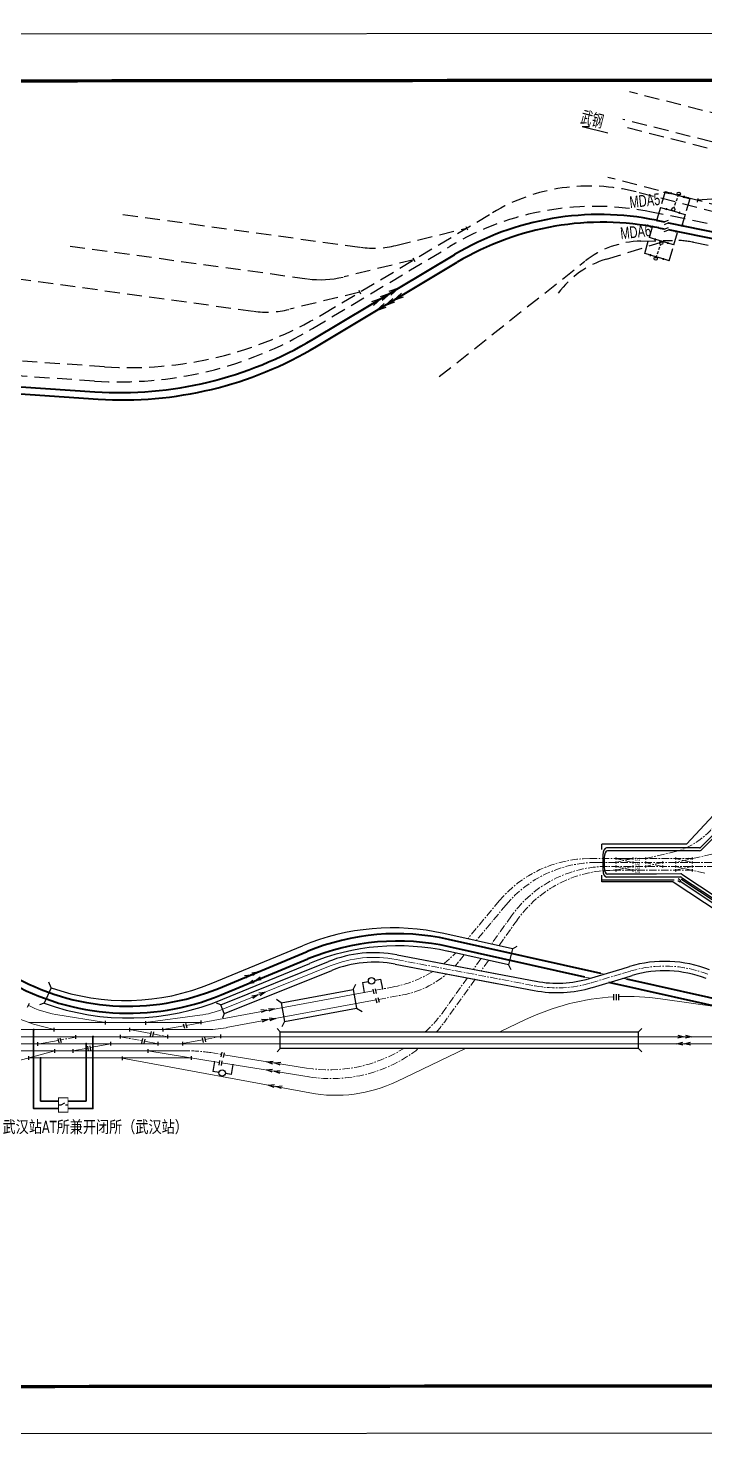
# Model space of a CAD drawing. Header units: millimetres. Extents: x 127 to 2034, y 513 to 812.
# Drawn here: x 827.4 to 971.1, y 513.2 to 812 of the extents above; entities that cross this region are included whole.
import ezdxf

# ---------------------------------------------------------------- set-up
doc = ezdxf.new("R2010")
doc.units = ezdxf.units.MM
for name, pattern in [('CENTER', [50.8, 31.75, -6.35, 6.35, -6.35]), ('CONTINOUS', [0]), ('DASHED', [19.05, 12.7, -6.35]), ('HIDDEN', [9.525, 6.35, -3.175])]:
    doc.linetypes.add(name, pattern=pattern)
for name, color, linetype in [('JYX', 7, 'Continuous'), ('TXT', 4, 'Continuous'), ('ZC_动车段新建', 52, 'Continuous'), ('ZC_新建', 7, 'Continuous'), ('ZC_站场', 7, 'Continuous'), ('ZC_远期', 7, 'Continuous'), ('三环路', 7, 'Continuous'), ('图框', 7, 'Continuous'), ('室外建筑与道路', 3, 'Continuous'), ('牵引所', 6, 'Continuous'), ('生产房屋', 1, 'Continuous'), ('设计', 6, 'Continuous'), ('近期设计', 6, 'Continuous'), ('远期设计', 5, 'Continuous')]:
    doc.layers.add(name, color=color, linetype=linetype)
doc.styles.add('HZTXT', font='tx.shx', dxfattribs={"width": 0.75, "bigfont": 'hztxt.shx'})
doc.styles.add('JCWAuxLineStyle', font='TAHOMA.TTF', dxfattribs={"width": 0.8, "height": 1.5})
doc.styles.add('JCWHZ', font='jcwasc', dxfattribs={"width": 0.7, "bigfont": 'hztxt'})
doc.styles.get("Standard").update_dxf_attribs({"font": 'txt', "bigfont": 'gbcbig.shx'})
doc.linetypes.add('JBFWALL1', pattern='A,5000,[130,ltypeshp.shx,S=250,R=0,X=0,Y=-250],5000', length=10000)
doc.linetypes.add('JBFWALL1F', pattern='A,5000,[130,ltypeshp.shx,S=250,R=0,X=0,Y=250],5000', length=10000)
doc.linetypes.add('WALL1', pattern='A,2,0.001,["-",Standard,S=0.5,R=90,X=0,Y=0.001],-0.001', length=2.002)

# ---------------------------------------------------------------- blocks, each defined once
blk = doc.blocks.new('md')
at = {"layer": '牵引所'}
for p, q in [((0, -0.01), (0.66, 0.74)), ((0.28, -0.44), (0.95, 0.3))]:
    blk.add_line(p, q, dxfattribs=at)
blk = doc.blocks.new('fd')
at = {"layer": '牵引所'}
for p, q in [((0, 0.45), (0, -0.55)), ((0.5, 0.45), (0.5, -0.55))]:
    blk.add_line(p, q, dxfattribs=at)
blk = doc.blocks.new('cbkga')
at = {"layer": '图框'}
for p, q in [((1.52, 6.17), (0.75, 3.57)), ((1.52, 6.17), (2.78, 5.8)), ((2.78, 5.8), (5.82, 4.91)), ((5.52, 5.23), (5.4, 4.79)), ((5.46, 5.01), (6.73, 4.64)), ((6.73, 4.64), (5.97, 2.04)), ((0.53, 2.81), (-0.23, 0.21)), ((0.53, 2.81), (1.8, 2.44)), ((1.35, 2.58), (4.39, 1.7)), ((4.54, 1.87), (4.41, 1.44)), ((4.47, 1.65), (5.74, 1.28)), ((5.74, 1.28), (4.98, -1.31))]:
    blk.add_line(p, q, dxfattribs=at)
at = {"layer": '图框', "linetype": 'HIDDEN', "ltscale": 0.1}
blk.add_line((4.36, 5.62), (3.25, 2.54), dxfattribs=at)
at = {"layer": '图框', "const_width": 0.225}
for points in [[(2.67, 5.83, 1), (2.89, 5.76, 1)], [(1.69, 2.47, 1), (1.91, 2.41, 1)]]:
    blk.add_lwpolyline(points, format="xyb", close=True, dxfattribs=at)
at = {"layer": '图框', "const_width": 0.15}
for points in [[(5.52, 5.23), (5.4, 4.79)], [(4.54, 1.87), (4.41, 1.44)]]:
    blk.add_lwpolyline(points, dxfattribs=at)
at = {"layer": '图框'}
for centre in [(4.38, 5.71), (3.23, 2.39)]:
    blk.add_circle(centre, 0.36, dxfattribs=at)

msp = doc.modelspace()

# ---------------------------------------------------------------- linework, layer by layer
at = {"color": 7, "linetype": 'Continuous', "extrusion": (-2.98544e-08, -6.11149e-09, 1)}
for p, q in [((873.39, 611.07, 0), (874.69, 611.23, 0)), ((874.69, 611.23, 0), (873.61, 610.48, 0)), ((874.92, 611.65, 0), (876.22, 611.81)), ((876.22, 611.81), (875.14, 611.06, 0)), ((874.9, 606.78, 0), (876.21, 606.94, 0)), ((876.21, 606.94, 0), (875.13, 606.19, 0)), ((876.43, 607.37, 0), (877.74, 607.53)), ((877.74, 607.53), (876.66, 606.78, 0))]:
    msp.add_line(p, q, dxfattribs=at)
at = {"color": 7, "linetype": 'Continuous'}
for p, q in [((874.11, 609.31), (875.16, 610.11)), ((875.62, 609.96), (876.66, 610.75)), ((876.91, 610.17), (875.62, 609.96)), ((875.4, 609.53), (874.11, 609.31)), ((876.83, 603.86), (878.13, 603.73)), ((878.13, 603.73), (876.92, 603.24)), ((878.45, 604.1), (879.76, 603.97)), ((879.76, 603.97), (878.54, 603.48)), ((876.99, 601.82), (878.3, 601.7)), ((878.3, 601.7), (877.08, 601.2)), ((878.61, 602.06), (879.92, 601.93)), ((879.92, 601.93), (878.7, 601.44)), ((965.33, 598.4), (966.61, 598.08)), ((966.61, 598.08), (965.33, 597.77)), ((966.97, 598.4), (968.25, 598.08)), ((968.25, 598.08), (966.97, 597.77)), ((965.11, 596.58), (966.39, 596.9)), ((966.39, 596.27), (965.11, 596.58)), ((966.75, 596.58), (968.03, 596.9)), ((968.03, 596.27), (966.75, 596.58)), ((878.12, 592.78), (879.43, 592.92, 0)), ((879.34, 592.29, 0), (878.12, 592.78)), ((879.74, 592.55, 0), (881.05, 592.69, 0)), ((880.96, 592.06, 0), (879.74, 592.55, 0)), ((878.02, 591.02), (879.33, 591.16, 0)), ((879.24, 590.53, 0), (878.02, 591.02)), ((879.65, 590.79, 0), (880.95, 590.93, 0)), ((880.86, 590.3, 0), (879.65, 590.79, 0)), ((878.4, 587.78), (879.71, 587.91, 0)), ((879.62, 587.29, 0), (878.4, 587.78)), ((880.02, 587.55, 0), (881.33, 587.68, 0)), ((881.24, 587.06, 0), (880.02, 587.55, 0))]:
    msp.add_line(p, q, dxfattribs=at)
at = {"layer": 'JYX', "linetype": 'HIDDEN', "ltscale": 0.5}
for p, q in [((1058.31, 772.37), (955.1, 798.52)), ((1060.3, 765.68), (953.63, 792.7)), ((1059.29, 764.39), (953.26, 791.25)), ((984.31, 771.69), (950.51, 780.39)), ((978.62, 771.61), (956.5, 777.3)), ((847.55, 772.53), (898, 765.56)), ((889.96, 751.36), (926.01, 772.9)), ((976.24, 769.66), (959.76, 773.03)), ((905.48, 765.94), (920.51, 769.62)), ((836.34, 765.83), (886.8, 758.86)), ((887.82, 748.33), (916.97, 765.75)), ((950.17, 763.05), (963.03, 766.99)), ((957.48, 766.86), (964.17, 767.02)), ((968.66, 766.62), (975.2, 765.28)), ((909.31, 762.92), (894.49, 759.3)), ((914.68, 738.12), (945.63, 762.6)), ((824.85, 758.96), (875.31, 752)), ((897.81, 756.05), (883, 752.43)), ((843.64, 740.21), (662.47, 752.23)), ((841.49, 737.18), (718.41, 745.35))]:
    msp.add_line(p, q, dxfattribs=at)
at = {"layer": 'JYX', "color": 8, "linetype": 'Continuous'}
for p, q in [((920.33, 770), (920.69, 769.23)), ((909.12, 763.31), (909.49, 762.53)), ((897.63, 756.44), (898, 755.67))]:
    msp.add_line(p, q, dxfattribs=at)
at = {"layer": 'JYX', "linetype": 'HIDDEN', "ltscale": 0.5}
for centre, radius, start, end in [((946.53, 738.56), 40, 75.5709, 120.8585), ((947.74, 714.24), 60, 78.4495, 120.8585), ((900.74, 785.37), 20, 262.1406, 283.7257), ((957.81, 747.32), 19.54, 90.9646, 128.5533), ((964.66, 747.03), 20, 78.4495, 91.4112), ((956.03, 743.93), 20, 107.0372, 143.4475), ((848.93, 820.04), 80, 266.2057, 300.8585), ((878.04, 771.81), 20, 262.1406, 283.7257), ((846.78, 817.01), 80, 266.2057, 300.8585)]:
    msp.add_arc(centre, radius, start, end, dxfattribs=at)
at = {"layer": 'ZC_动车段新建', "color": 6, "linetype": 'JBFWALL1F', "ltscale": 0.0002}
for p, q in [((992.15, 665.88), (967.19, 638.96)), ((967.19, 638.96), (949.23, 638.96)), ((967.19, 638.96), (949.23, 638.96)), ((964.37, 630.97), (998.94, 608.05))]:
    msp.add_line(p, q, dxfattribs=at)
at = {"layer": 'ZC_动车段新建', "color": 1}
for p, q in [((964.53, 631.28), (949.23, 631.28)), ((964.53, 631.28), (949.23, 631.28)), ((964.37, 630.97), (949.23, 630.97))]:
    msp.add_line(p, q, dxfattribs=at)
at = {"layer": 'ZC_动车段新建', "color": 6, "linetype": 'JBFWALL1', "ltscale": 0.0002}
msp.add_line((964.37, 630.97), (949.23, 630.97), dxfattribs=at)
at = {"layer": 'ZC_新建', "color": 10}
msp.add_line((967.6, 636), (967.6, 636), dxfattribs=at)
at = {"layer": 'ZC_新建', "color": 1}
for p, q in [((965.77, 630.86), (965.37, 631.13)), ((965.83, 631.27), (965.44, 631.54)), ((965.83, 631.27), (965.77, 630.86)), ((965.8, 631.07), (994.51, 612.04))]:
    msp.add_line(p, q, dxfattribs=at)
at = {"layer": 'ZC_站场', "color": 1}
for p, q in [((949.23, 631.28), (949.23, 632.37)), ((962.54, 631.28), (949.23, 631.28)), ((962.4, 630.97), (949.23, 630.97))]:
    msp.add_line(p, q, dxfattribs=at)
at = {"layer": 'ZC_站场', "color": 6, "linetype": 'CONTINOUS'}
msp.add_line((966.2, 631.45), (993.01, 613.68), dxfattribs=at)
at = {"layer": 'ZC_站场', "color": 145}
for p, q in [((843.83, 600.69), (843.83, 601.47)), ((852.32, 601.4), (852.32, 600.62)), ((864.15, 600.74), (864.15, 601.52)), ((832.95, 599.19), (832.95, 599.97)), ((837.54, 597.61), (837.54, 598.39)), ((846.95, 598.47), (846.94, 597.69)), ((848.96, 599.97), (848.95, 599.19)), ((856.06, 599.18), (856.04, 599.96)), ((857.05, 597.69), (857.05, 598.47)), ((868.31, 597.74), (868.31, 598.52)), ((829.44, 596.89), (829.44, 596.11)), ((833.12, 594.69), (833.12, 595.47)), ((836.89, 595.47), (836.89, 594.69)), ((844.99, 596.19), (844.99, 596.97)), ((852.81, 595.47), (852.81, 594.69)), ((855.04, 596.19), (855.04, 596.97)), ((860.21, 597.02), (860.21, 596.24)), ((827.6, 593.19), (827.59, 593.97)), ((847.39, 593.91), (847.39, 593.13)), ((862.13, 593.19), (862.14, 593.97))]:
    msp.add_line(p, q, dxfattribs=at)
at = {"layer": 'ZC_远期', "color": 145}
for p, q in [((952.15, 636.09), (952.15, 635.66)), ((952.15, 635.26), (952.15, 634.83)), ((952.15, 634.43), (952.15, 634)), ((952.15, 633.6), (952.15, 633.16)), ((955.76, 636.09), (955.76, 635.66)), ((955.76, 635.26), (955.76, 634.83)), ((955.76, 634.43), (955.76, 634)), ((955.76, 633.6), (955.76, 633.16)), ((958.48, 636.09), (958.48, 635.66)), ((958.48, 635.26), (958.48, 634.83)), ((958.48, 634.43), (958.48, 634)), ((962.09, 635.26), (962.09, 634.83)), ((962.09, 634.43), (962.09, 634)), ((964.81, 636.09), (964.81, 635.66)), ((964.81, 635.26), (964.81, 634.83)), ((964.81, 634.43), (964.81, 634)), ((964.81, 633.6), (964.81, 633.16)), ((968.41, 636.09), (968.41, 635.66)), ((968.41, 635.26), (968.41, 634.83)), ((968.41, 634.43), (968.41, 634)), ((968.41, 633.6), (968.41, 633.16))]:
    msp.add_line(p, q, dxfattribs=at)
at = {"layer": '三环路'}
for p, q in [((969.6, 775.91), (969.41, 775.16)), ((975.63, 775.99), (969.5, 775.54))]:
    msp.add_line(p, q, dxfattribs=at)
at = {"layer": '三环路', "color": 1, "ltscale": 0.75}
msp.add_line((946.86, 609.48), (946.91, 609.5), dxfattribs=at)
at = {"layer": '三环路', "color": 1}
for points in [[(904.42, 755.42), (906.03, 756.89), (903.98, 756.16)], [(900.75, 753.23), (902.37, 754.7), (900.31, 753.97)], [(903.01, 753.61), (901.4, 752.15), (903.45, 752.88)], [(902.59, 754.33), (904.2, 755.79), (902.15, 755.06)], [(904.85, 754.71), (903.23, 753.24), (905.28, 753.97)], [(906.68, 755.8), (905.06, 754.34), (907.12, 755.07)]]:
    msp.add_lwpolyline(points, dxfattribs=at)
at = {"layer": '三环路'}
msp.add_arc((889.53, 778.68), 20, 262.1406, 283.7257, dxfattribs=at)
at = {"layer": '图框'}
for p, q in [((962.27, 777.23), (963.56, 776.96)), ((966.29, 776.4), (967.59, 776.14))]:
    msp.add_line(p, q, dxfattribs=at)
at = {"layer": '图框', "color": 5, "linetype": 'Continuous', "ltscale": 0.6, "const_width": 0.7}
msp.add_lwpolyline([(2023.89, 525.05), (2023.89, 802.05), (152.5, 800.19), (152.5, 523.19)], close=True, dxfattribs=at)
at = {"layer": '室外建筑与道路'}
for p, q in [((970.21, 638.28), (987.05, 655.21)), ((970.28, 637.69), (987.17, 654.69)), ((949.44, 636.63), (949.44, 633.46)), ((969.9, 638.13), (950.16, 638.13)), ((969.96, 637.54), (950.44, 637.54)), ((949.72, 636.04), (949.72, 634.05)), ((952.15, 635.88), (955.76, 635.88)), ((962.21, 631.96), (950.16, 631.96)), ((965.92, 631.96), (950.16, 631.96)), ((960.84, 632.55), (950.44, 632.55)), ((960.84, 632.55), (950.44, 632.55)), ((965.97, 632.63), (960.84, 632.55)), ((966.14, 631.89), (977.64, 624.27)), ((966.19, 632.56), (977.74, 624.9))]:
    msp.add_line(p, q, dxfattribs=at)
for centre, major_axis, start_param, end_param in [((950.16, 636.63), (0, 1.5), 0.000001, 1.570797), ((950.44, 636.04), (0, 1.5), 0.000001, 1.570797), ((969.9, 639.62), (0, 1.5), 3.141593, 3.592529), ((969.96, 639.04), (0, 1.5), 3.141593, 3.592529), ((950.44, 634.05), (0, 1.5), 1.570797, 3.141593), ((950.16, 633.46), (0, 1.5), 1.570797, 3.141593), ((965.92, 630.47), (0, 1.5), -0.308902, 0.000001), ((965.97, 631.13), (0, 1.5), -0.308902, 0.000001), ((966.2, 631.45), (0, 0.0833), -1.570796, 4.712389)]:
    msp.add_ellipse(centre, major_axis=major_axis, ratio=0.481384, start_param=start_param, end_param=end_param, dxfattribs=at)
at = {"layer": '牵引所'}
for p, q in [((127.5, 810.19), (2033.89, 812.05)), ((827.63, 605.13), (827.22, 604.26)), ((127.5, 513.19), (2033.89, 515.05))]:
    msp.add_line(p, q, dxfattribs=at)
at = {"layer": '牵引所', "linetype": 'Continuous'}
for p, q in [((898.37, 609.58), (899.66, 609.82)), ((900.99, 610.06), (902.31, 610.31)), ((902.7, 608.22), (902.31, 610.31)), ((898.37, 609.58), (898.76, 607.49)), ((951.76, 605.84, 0), (951.75, 607.11, 0)), ((952.24, 607.11, 0), (952.25, 605.84, 0)), ((952.73, 607.11, 0), (952.75, 605.84, 0)), ((866.97, 592.8), (866.63, 590.71)), ((870.59, 590.07), (870.92, 592.17)), ((867.95, 590.5), (866.63, 590.71)), ((870.59, 590.07), (869.29, 590.28)), ((833.89, 583.61), (834.44, 583.61)), ((833.89, 583.61), (834.44, 583.61)), ((834.44, 583.61), (835.24, 584.07)), ((835.35, 583.61), (835.9, 583.61))]:
    msp.add_line(p, q, dxfattribs=at)
for points, const_width in [([(961.14, 771.23, 1), (960.93, 771.27)], 0.238), ([(960.93, 771.27, 1), (961.14, 771.23)], 0.238), ([(959.68, 769.92, 1), (959.47, 769.96)], 0.238), ([(959.47, 769.96, 1), (959.68, 769.92)], 0.238), ([(965.03, 768.9, 1), (964.82, 768.94)], 0.238), ([(964.82, 768.94, 1), (965.03, 768.9)], 0.238), ([(966.46, 770.19, 1), (966.25, 770.22)], 0.238), ([(966.25, 770.22, 1), (966.46, 770.19)], 0.238), ([(898.83, 607.5, 1), (898.69, 607.48)], 0.158), ([(898.69, 607.48, 1), (898.83, 607.5)], 0.158), ([(902.77, 608.23, 1), (902.63, 608.21)], 0.158), ([(902.63, 608.21, 1), (902.77, 608.23)], 0.158), ([(828.7, 599.56, 1), (828.49, 599.6)], 0.238), ([(828.49, 599.6, 1), (828.7, 599.56)], 0.238), ([(841.31, 598.06, 1), (841.1, 598.1)], 0.238), ([(841.1, 598.1, 1), (841.31, 598.06)], 0.238), ([(839.83, 596.56, 1), (839.62, 596.6)], 0.238), ([(839.62, 596.6, 1), (839.83, 596.56)], 0.238), ([(830.17, 593.55, 1), (829.96, 593.59)], 0.238), ([(829.96, 593.59, 1), (830.17, 593.55)], 0.238), ([(867.04, 592.79, 1), (866.9, 592.81)], 0.158), ([(866.9, 592.81, 1), (867.04, 592.79)], 0.158), ([(870.99, 592.16, 1), (870.85, 592.18)], 0.158), ([(870.85, 592.18, 1), (870.99, 592.16)], 0.158)]:
    msp.add_lwpolyline(points, format="xyb", dxfattribs=dict(at, const_width=const_width))
at = {"layer": '牵引所', "color": 1, "lineweight": 35, "ltscale": 0.05}
msp.add_lwpolyline([(833.89, 582.83), (828.59, 582.83), (828.59, 599.58)], dxfattribs=at)
at = {"layer": '牵引所', "color": 5, "lineweight": 35, "ltscale": 0.05}
msp.add_lwpolyline([(835.9, 582.83), (841.2, 582.83), (841.2, 598.08)], dxfattribs=at)
at = {"layer": '牵引所', "color": 4, "lineweight": 35, "ltscale": 0.05}
msp.add_lwpolyline([(835.9, 584.43), (839.72, 584.43), (839.72, 596.58)], dxfattribs=at)
at = {"layer": '牵引所', "color": 6, "lineweight": 35, "ltscale": 0.05}
msp.add_lwpolyline([(833.89, 584.43), (830.07, 584.43), (830.07, 593.57)], dxfattribs=at)
at = {"layer": '牵引所', "linetype": 'Continuous', "const_width": 0.2}
msp.add_lwpolyline([(833.89, 585.13), (835.9, 585.13), (835.9, 582.1), (833.89, 582.1)], close=True, dxfattribs=at)
at = {"layer": '牵引所', "linetype": 'Continuous'}
for centre in [(900.33, 609.94), (868.62, 590.39)]:
    msp.add_circle(centre, 0.679, dxfattribs=at)
at = {"layer": '生产房屋', "color": 6, "linetype": 'WALL1', "ltscale": 0.5}
for p, q in [((949.23, 637.82), (949.23, 638.96)), ((949.23, 637.82), (949.23, 638.96)), ((949.23, 637.82), (949.23, 638.96)), ((949.23, 637.82), (949.23, 638.96)), ((949.23, 637.82), (949.23, 638.96)), ((949.23, 637.82), (949.23, 638.96)), ((949.23, 637.82), (949.23, 638.96)), ((949.23, 637.82), (949.23, 638.96)), ((949.23, 630.97), (949.23, 632.1))]:
    msp.add_line(p, q, dxfattribs=at)
at = {"layer": '设计', "color": 41, "linetype": 'Continuous', "ltscale": 0.6}
for p, q in [((930.27, 616.71), (915.66, 619.97)), ((866.29, 609.36), (885.67, 617.38)), ((929.41, 613.32), (916.48, 616.21)), ((930.27, 616.71), (929.41, 613.32)), ((930.27, 616.71), (931.25, 617.3)), ((868.35, 604.83), (891.17, 614.02)), ((868.78, 606.03), (887.19, 613.64)), ((905.35, 613.48), (934.86, 607.89)), ((905.35, 613.48), (926.91, 609.4)), ((905.73, 615.45), (935.23, 609.85)), ((905.73, 615.45), (927.33, 611.35)), ((929.41, 613.32), (929.89, 612.36)), ((953.49, 612.51), (955.08, 612.98)), ((869.1, 602.97), (891.91, 612.16)), ((946.62, 610.45), (953.49, 612.51)), ((947.2, 608.54), (954.07, 610.59)), ((954.07, 610.59), (955.65, 611.07)), ((832.32, 608.47), (830.83, 605.19)), ((832.32, 608.47), (831.84, 609.66)), ((881.15, 605.25), (896.42, 608.08)), ((896.42, 608.08), (896.97, 609.26)), ((896.42, 608.08), (897.16, 604.11)), ((830.83, 605.19), (829.84, 604.84)), ((868.35, 604.83), (867.43, 605.22)), ((869.07, 603.02), (868.35, 604.83)), ((881.15, 605.25), (880.15, 605.99)), ((881.15, 605.25), (881.88, 601.28)), ((881.88, 601.28), (897.16, 604.11)), ((897.16, 604.11), (898.34, 603.42)), ((869.07, 603.02), (868.72, 601.99)), ((881.88, 601.28), (881.26, 600.16)), ((880.96, 599.08), (957.01, 599.08)), ((957.01, 595.58), (880.96, 595.58))]:
    msp.add_line(p, q, dxfattribs=at)
at = {"layer": '设计', "color": 41, "linetype": 'Continuous'}
for p, q in [((880.96, 599.08), (880.26, 599.79)), ((880.96, 595.58), (880.96, 599.08)), ((957.72, 599.79), (957.01, 599.08)), ((957.01, 595.58), (957.01, 599.08)), ((880.96, 595.58), (880.26, 594.87)), ((957.72, 594.87), (957.01, 595.58))]:
    msp.add_line(p, q, dxfattribs=at)
at = {"layer": '设计', "color": 41, "linetype": 'Continuous', "ltscale": 0.6}
for centre, radius, start, end in [((904.78, 571.17, 0), 50, 77.4242, 112.461), ((905.91, 568.36, 0), 49, 77.4242, 112.461), ((900.88, 589.9), 26, 79.2681, 111.9457), ((900.88, 589.9), 24, 79.2681, 111.9457), ((962.53, 588.07), 26, 68.4993, 106.6499), ((939.7, 633.43), 24, 259.2681, 286.6499), ((962.53, 588.07), 24, 68.4993, 106.6499), ((848.14, 653.26), 47.5, 250.5483, 292.461), ((939.7, 633.43), 26, 259.2681, 286.6499), ((848.72, 654.55), 52.5, 250.0755, 292.461)]:
    msp.add_arc(centre, radius, start, end, dxfattribs=at)
at = {"layer": '近期设计', "color": 6, "linetype": 'Continuous', "lineweight": 40}
for p, q in [((960.76, 771.3), (962.48, 770.94)), ((963.36, 770.76), (991.93, 764.92)), ((887.93, 746.07), (917.97, 764.02)), ((693.84, 744.72), (841.6, 734.92))]:
    msp.add_line(p, q, dxfattribs=at)
at = {"layer": '近期设计', "color": 4, "linetype": 'Continuous', "lineweight": 40}
for p, q in [((962.42, 769.43), (961.3, 769.65)), ((991.57, 763.47), (963.35, 769.24)), ((888.63, 744.52), (918.52, 762.38)), ((694.72, 743.16), (842.3, 733.37))]:
    msp.add_line(p, q, dxfattribs=at)
at = {"layer": '近期设计', "color": 3, "linetype": 'CENTER', "lineweight": 15, "ltscale": 0.05}
for p, q in [((958.48, 635.88), (964.57, 637.28)), ((972.57, 636.84), (964.81, 635.05)), ((946.65, 635.88), (968.41, 635.88)), ((948.08, 635.05), (1082.38, 635.05)), ((1082.38, 634.21), (950.39, 634.21)), ((955.76, 635.05), (952.15, 635.88)), ((955.76, 635.88), (952.15, 635.05)), ((952.15, 633.38), (955.76, 634.21)), ((955.76, 633.38), (952.15, 634.21)), ((962.09, 634.21), (958.48, 635.05)), ((962.09, 635.05), (958.48, 634.21)), ((968.41, 635.05), (964.81, 635.88)), ((964.81, 633.38), (968.41, 634.21)), ((971.07, 632.77), (964.81, 634.21)), ((951.63, 633.38), (968.41, 633.38)), ((927.44, 626.89), (920.74, 618.84)), ((928.88, 626.05), (922.53, 618.44)), ((930.02, 623.71), (925.93, 617.96)), ((931.27, 622.88), (927.34, 617.37)), ((920.01, 615.42), (918.66, 613.8)), ((923.55, 614.63), (921.95, 612.37)), ((925.14, 614.27), (923.57, 612.06)), ((920.67, 610.58), (915.74, 603.65)), ((922.29, 610.27), (916.25, 601.79)), ((945.62, 610.73), (946.72, 610.48)), ((948.99, 611.51), (949.67, 611.36)), ((953.66, 610.47), (954.51, 610.28)), ((901.16, 607.94), (904.69, 608.59)), ((901.77, 605.98), (906.94, 606.94))]:
    msp.add_line(p, q, dxfattribs=at)
at = {"layer": '近期设计', "color": 10, "linetype": 'Continuous', "lineweight": 40}
for p, q in [((948.99, 611.51), (916.66, 618.73)), ((867.82, 608.34), (886.68, 616.13)), ((982.76, 603.98), (954.51, 610.28))]:
    msp.add_line(p, q, dxfattribs=at)
at = {"layer": '近期设计', "color": 2, "linetype": 'Continuous', "lineweight": 40}
for p, q in [((945.62, 610.73), (916.8, 617.16)), ((868.4, 606.95), (886.81, 614.57))]:
    msp.add_line(p, q, dxfattribs=at)
at = {"layer": '近期设计', "color": 1, "lineweight": 15, "ltscale": 0.05}
for p, q in [((828.57, 600.72), (790.68, 614.7)), ((868.73, 603.9), (891.54, 613.09)), ((860.96, 600.49), (900.67, 607.84)), ((869.48, 600), (901.28, 605.89)), ((827.59, 601.08), (864.15, 601.08)), ((832.95, 599.58), (828.57, 600.72)), ((843.83, 601.08), (833.28, 602.82)), ((852.32, 601.08), (863.89, 602.62)), ((864.93, 599.58), (814.45, 599.58)), ((848.95, 599.58), (853.46, 598.75)), ((856.05, 599.58), (860.47, 600.4))]:
    msp.add_line(p, q, dxfattribs=at)
at = {"layer": '近期设计', "color": 1, "linetype": 'CENTER', "lineweight": 15, "ltscale": 0.05}
for p, q in [((905.54, 614.46), (935.05, 608.87)), ((946.91, 609.5), (953.78, 611.55)), ((953.78, 611.55), (955.36, 612.02))]:
    msp.add_line(p, q, dxfattribs=at)
at = {"layer": '近期设计', "color": 2, "lineweight": 40}
msp.add_line((982.6, 602.48), (950.72, 609.59), dxfattribs=at)
at = {"layer": '近期设计', "color": 2, "lineweight": 15, "ltscale": 0.05}
msp.add_line((961.63, 606.13), (974.21, 604.35), dxfattribs=at)
at = {"layer": '近期设计', "color": 6, "lineweight": 15, "ltscale": 0.05}
for p, q in [((933.01, 601.7), (927.55, 599.08)), ((833.12, 595.08), (792.28, 584.06)), ((861.44, 595.08, 0), (814.12, 595.08)), ((840.09, 595.67), (836.89, 595.08)), ((852.81, 595.08), (867.99, 592.64)), ((920.25, 595.58), (905.67, 588.59)), ((827.56, 593.58), (862.13, 593.58)), ((847.39, 593.52), (887.23, 586.14))]:
    msp.add_line(p, q, dxfattribs=at)
at = {"layer": '近期设计', "color": 5, "lineweight": 15, "ltscale": 0.05}
msp.add_line((635.42, 598.08), (1536.33, 598.08), dxfattribs=at)
at = {"layer": '近期设计', "color": 5, "linetype": 'CENTER', "lineweight": 15, "ltscale": 0.05}
for p, q in [((837.54, 598), (834.31, 597.41)), ((846.94, 598.08), (851.6, 597.22)), ((853.95, 598.66), (857.05, 598.08)), ((864.94, 597.51), (868.31, 598.13))]:
    msp.add_line(p, q, dxfattribs=at)
at = {"layer": '近期设计', "color": 4, "lineweight": 15, "ltscale": 0.05}
for p, q in [((635.45, 596.58), (1536.32, 596.58)), ((833.82, 597.31), (829.44, 596.5)), ((844.99, 596.58), (840.58, 595.76)), ((852.1, 597.13), (855.04, 596.58)), ((860.21, 596.63), (864.44, 597.42))]:
    msp.add_line(p, q, dxfattribs=at)
at = {"layer": '近期设计', "color": 6, "linetype": 'CENTER', "lineweight": 15, "ltscale": 0.05}
msp.add_line((866.21, 594.7), (868.45, 594.34), dxfattribs=at)
at = {"layer": '近期设计', "color": 3, "lineweight": 15, "ltscale": 0.05}
for p, q in [((868.48, 592.56), (887.05, 589.57)), ((868.94, 594.26), (886.53, 591.43))]:
    msp.add_line(p, q, dxfattribs=at)
at = {"layer": '近期设计', "color": 6, "linetype": 'Continuous', "lineweight": 40}
for centre, radius, start, end in [((948.74, 712.51), 60, 78.4495, 120.8585), ((846.9, 814.74), 80, 266.2057, 300.8585)]:
    msp.add_arc(centre, radius, start, end, dxfattribs=at)
at = {"layer": '近期设计', "color": 4, "linetype": 'Continuous', "lineweight": 40}
for centre, radius, start, end in [((949.29, 710.87), 60, 78.4495, 120.8585), ((847.6, 813.19), 80, 266.2057, 300.8585)]:
    msp.add_arc(centre, radius, start, end, dxfattribs=at)
at = {"layer": '近期设计', "color": 3, "linetype": 'CENTER', "lineweight": 15, "ltscale": 0.05}
for centre, radius, start, end in [((946.65, 610.88), 25, 90, 140.1869), ((948.08, 610.05), 25, 90, 140.1869), ((950.39, 609.21), 25, 90, 144.551), ((951.63, 608.38), 25, 90, 144.551), ((900.14, 633.17), 25, 308.35, 316.091), ((903.3, 626.6), 20, 317.5665, 320.1869), ((900.14, 633.17), 25, 280.4911, 301.9626), ((903.3, 626.6), 20, 280.4911, 310.5495), ((891.3, 621.05), 30, 312.9275, 324.551), ((891.81, 619.19, 0), 30, 317.9123, 324.551), ((891.3, 621.05), 30, 260.8546, 301.9096), ((891.81, 619.19, 0), 30, 260.8546, 308.1001)]:
    msp.add_arc(centre, radius, start, end, dxfattribs=at)
at = {"layer": '近期设计', "color": 10, "linetype": 'Continuous', "lineweight": 40}
for centre, start, end in [((905.78, 569.93, 0), 77.4242, 112.461), ((848.72, 654.55), 240.0093, 292.461)]:
    msp.add_arc(centre, 50, start, end, dxfattribs=at)
at = {"layer": '近期设计', "color": 2, "linetype": 'Continuous', "lineweight": 40}
msp.add_arc((905.91, 568.36, 0), 50, 77.4242, 112.461, dxfattribs=at)
at = {"layer": '近期设计', "color": 1, "lineweight": 15, "ltscale": 0.05}
for centre, radius, start, end in [((900.88, 589.9), 25, 79.2681, 111.9457), ((836.54, 622.56), 20, 242.9533, 260.6212), ((861.25, 622.45), 20, 277.5889, 291.9457), ((864.93, 624.58), 25, 270, 280.4911)]:
    msp.add_arc(centre, radius, start, end, dxfattribs=at)
at = {"layer": '近期设计', "color": 1, "linetype": 'CENTER', "lineweight": 15, "ltscale": 0.05}
for centre, start, end in [((962.53, 588.07), 68.4993, 106.6499), ((939.7, 633.43), 259.2681, 286.6499)]:
    msp.add_arc(centre, 25, start, end, dxfattribs=at)
at = {"layer": '近期设计', "color": 2, "lineweight": 40}
msp.add_arc((848.72, 654.55), 51.5, 240.1095, 292.461, dxfattribs=at)
at = {"layer": '近期设计', "color": 6, "lineweight": 15, "ltscale": 0.05}
for centre, radius, start, end in [((954.64, 556.62, 0), 50, 93.3046, 115.6227), ((892.7, 615.64), 30, 259.5089, 295.6227)]:
    msp.add_arc(centre, radius, start, end, dxfattribs=at)
at = {"layer": '近期设计', "color": 2, "lineweight": 15, "ltscale": 0.05}
msp.add_arc((954.64, 556.62, 0), 50, 81.9609, 92.1747, dxfattribs=at)
at = {"layer": '近期设计', "color": 6, "linetype": 'CENTER', "lineweight": 15, "ltscale": 0.05, "extrusion": (-2.28133e-09, -1.41708e-08, 1)}
msp.add_arc((861.44, 565.08, 0), 30, 80.8546, 90, dxfattribs=at)
at = {"layer": '近期设计', "color": 3, "linetype": 'CENTER', "lineweight": 15, "ltscale": 0.05}
msp.add_ellipse((961.91, 686.93), major_axis=(0, 49.96), ratio=0.481384, start_param=3.252251, end_param=3.630856, dxfattribs=at)
at = {"layer": '远期设计', "color": 7, "linetype": 'DASHED', "ltscale": 0.15}
msp.add_line((945.01, 791.21), (946.58, 791.17), dxfattribs=at)
at = {"layer": '远期设计', "color": 7, "linetype": 'Continuous', "ltscale": 0.15}
msp.add_line((945.01, 791.21), (950.5, 789.82), dxfattribs=at)

# ---------------------------------------------------------------- block references
at = {"layer": '牵引所'}
msp.add_blockref('cbkga', (961.14, 771.22), dxfattribs=at)
for name, p, rotation in [('md', (962.47, 770.94), 334.2123145576408), ('cbkga', (965.03, 768.89), 180), ('md', (962.41, 769.42), 332.2161157486945), ('fd', (900.7, 607.71), 9.856672045720694), ('fd', (901.29, 605.82), 14.60763221954852), ('fd', (860.47, 600.4), 13.22828538360186), ('fd', (833.83, 597.28), 15.69455873850172), ('fd', (853.46, 598.76), 346.61970551617), ('fd', (864.45, 597.4), 12.66880290784701), ('fd', (840.09, 595.66), 7.118605674680466), ('fd', (851.61, 597.25), 347.4826184852009), ('fd', (868.45, 594.34), 347.9162872607216), ('fd', (867.99, 592.62), 350.5466410371989)]:
    msp.add_blockref(name, p, dxfattribs=dict(at, rotation=rotation))

# ---------------------------------------------------------------- texts
at = {"layer": 'JYX', "color": 6, "linetype": 'Continuous', "style": 'JCWAuxLineStyle', "width": 0.8}
msp.add_text('武汉站AT所兼开闭所（武汉站）', height=2.5532, dxfattribs=at).set_placement((822, 577.68))
at = {"layer": 'TXT', "style": 'HZTXT', "oblique": 0, "text_generation_flag": 6, "width": 0.7}
for s, p in [('D1', (956.27, 635.34)), ('D2', (956.27, 634.47)), ('D3', (956.27, 633.6)), ('D4', (956.27, 632.81))]:
    msp.add_text(s, height=0.7, rotation=180, dxfattribs=at).set_placement(p)
at = {"layer": '设计', "color": 7, "style": 'JCWHZ', "width": 0.7}
for s, p in [('MDA5', (955.23, 773.87)), ('MDA6', (953.28, 767.25))]:
    msp.add_text(s, height=2.5, rotation=6.2172, dxfattribs=at).set_placement(p)
at = {"layer": '远期设计', "color": 7, "linetype": 'DASHED', "ltscale": 0.15, "style": 'HZTXT', "width": 0.8}
msp.add_text('武钢', height=3, rotation=345.7851, dxfattribs=at).set_placement((944.45, 791.79))

doc.saveas('drawing.dxf')
